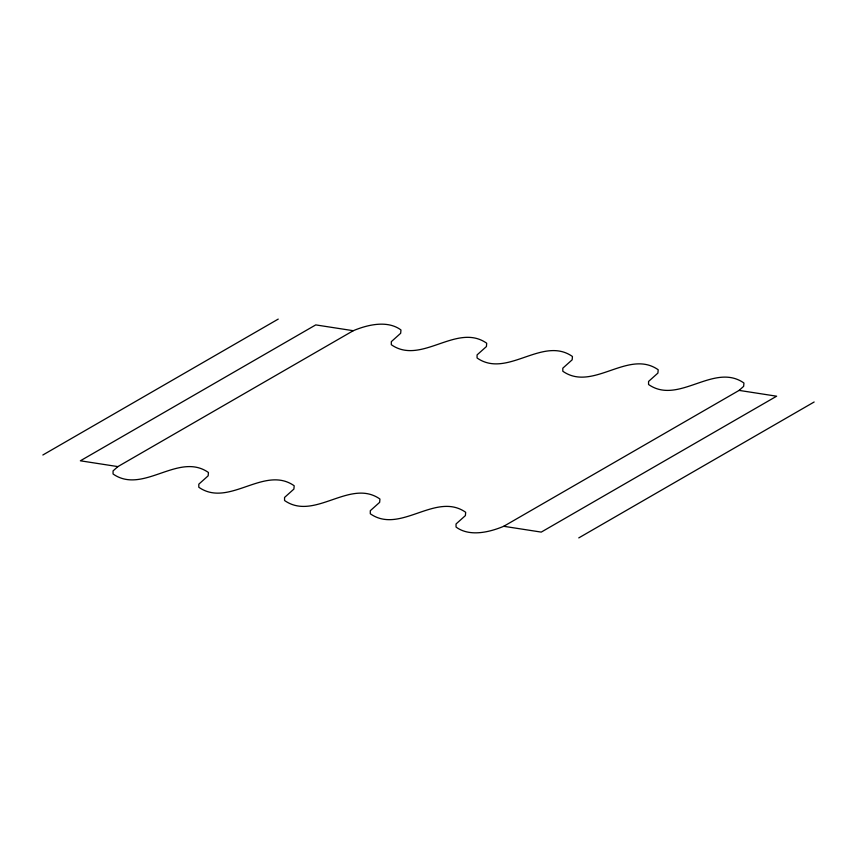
<?xml version="1.0" encoding="UTF-8"?>
<svg xmlns="http://www.w3.org/2000/svg" width="857" height="857" viewBox="0 0 857 857"><rect width="100%" height="100%" fill="white"/><g stroke="black" fill="none" stroke-linecap="round" stroke-linejoin="round"><path stroke-width="1.29" d="M117.88 466.604L113.06 470.911L113.06 473.985C143.098 494.992 178.395 451.489 208.444 472.496L208.155 475.817L198.813 484.173L198.803 487.247C228.851 508.255 264.149 464.751 294.187 485.758L293.897 489.079L284.556 497.446L284.556 500.509C314.594 521.517 349.892 478.013 379.93 499.02L379.651 502.341L370.299 510.708L370.299 513.772C400.337 534.779 435.635 491.275 465.683 512.282L465.394 515.603L456.042 523.97L456.042 527.044C469.486 537.028 489.336 532.315 503.734 526.294L739.12 390.396L743.651 386.336L743.94 383.015C713.902 362.008 678.605 405.511 648.556 384.504L648.567 381.44L657.908 373.074L658.197 369.753C628.149 348.745 592.851 392.249 562.813 371.242L562.813 368.178L572.165 359.811L572.444 356.491C542.406 335.483 507.108 378.987 477.07 357.98L477.07 354.905L486.422 346.549L486.701 343.228C456.663 322.221 421.365 365.725 391.317 344.718L391.328 341.643L400.669 333.277L400.958 329.956C387.514 319.972 367.664 324.685 353.266 330.706L117.88 466.604L80.365 460.798L315.751 324.899L353.266 330.706M42.85 455.003L278.236 319.093M578.764 537.907L814.15 401.997M739.12 390.396L776.635 396.202L541.249 532.101L503.734 526.294"/></g></svg>
